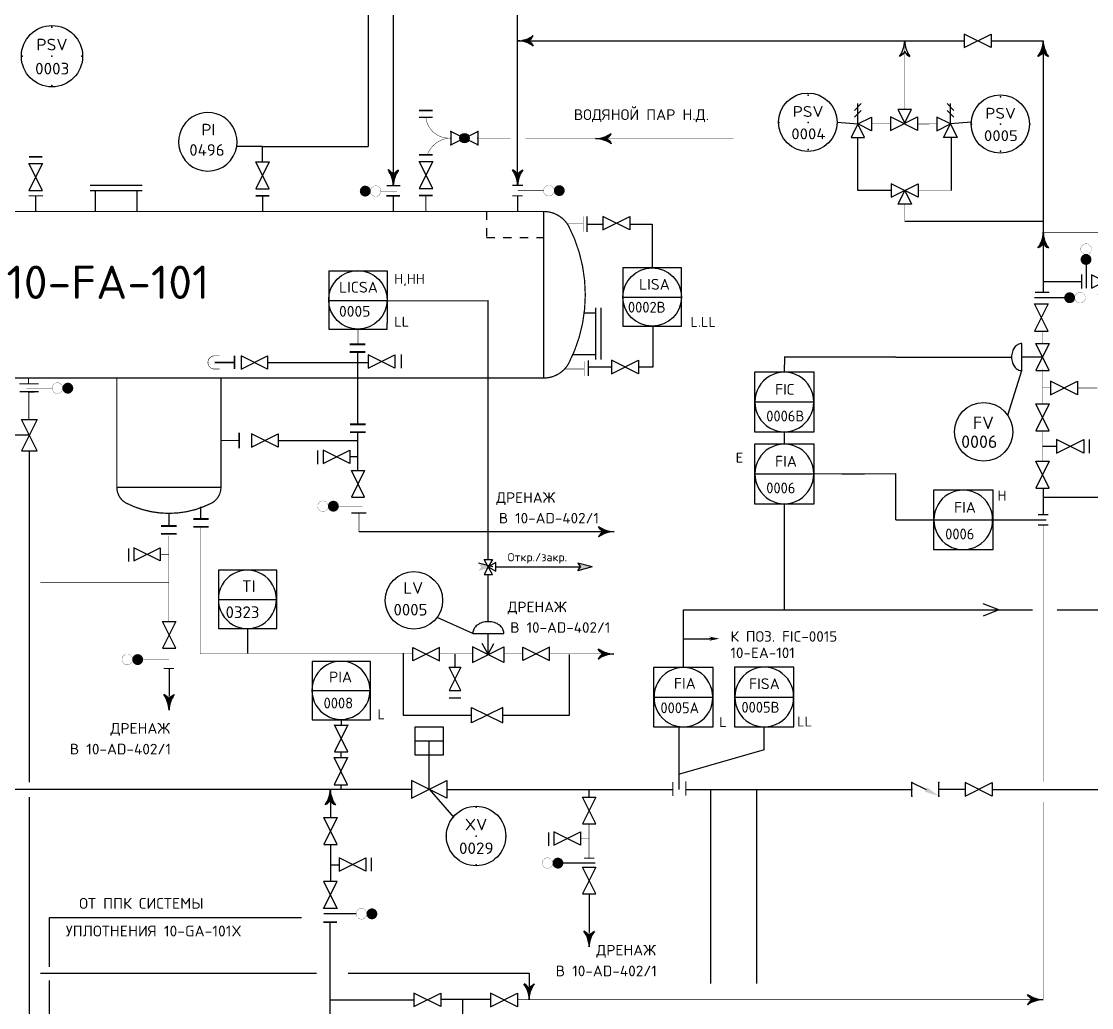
# Model space of a CAD drawing. Extents: x 270 to 589, y 86 to 206.
# Drawn here: x 283.02 to 295.87, y 97.69 to 109.53 of the extents above; entities that cross this region are included whole.
import ezdxf
from ezdxf.enums import TextEntityAlignment as Align

# ---------------------------------------------------------------- set-up
doc = ezdxf.new("R2010")
doc.units = 0
doc.header["$MEASUREMENT"] = 0
for name, pattern in [('DASHED', [0.1875, 0.125, -0.0625]), ('HIDDEN', [0.125, 0.0625, -0.0625]), ('SDASH', [0.09375, 0.046875, -0.046875])]:
    doc.linetypes.add(name, pattern=pattern)
doc.layers.get('0').update_dxf_attribs({"linetype": 'CONTINUOUS'})
for name, color, linetype in [('IN-ATTRIBS', 7, 'CONTINUOUS'), ('IN-EQUIPMENT', 7, 'CONTINUOUS'), ('IN-INST-TAP', 7, 'CONTINUOUS'), ('IN-INSTRUMENT', 7, 'SDASH'), ('IN-MAJ-PROC', 3, 'CONTINUOUS'), ('IN-MIN-PROC', 7, 'CONTINUOUS'), ('IN-PNEUMATIC', 7, 'CONTINUOUS'), ('IN-SOFTWARE', 7, 'CONTINUOUS'), ('АРМАТУРА', 2, 'CONTINUOUS'), ('ОСНОВА', 3, 'CONTINUOUS')]:
    doc.layers.add(name, color=color, linetype=linetype)
doc.styles.add('ATTRIBS', font='SIMPLEX', dxfattribs={"width": 0.8, "height": 0.125})
doc.styles.add('NARROW', font='simplex', dxfattribs={"width": 0.75, "height": 0.1})
doc.styles.add('S1', font='SIMPLEX.shx')
doc.styles.add('SIMPLEX', font='SIMPLEX')

# ---------------------------------------------------------------- blocks, each defined once
blk = doc.blocks.new('BUBTEXT')
at = {"layer": 'IN-ATTRIBS'}
for p in [(0, 0.25), (-0.25, 0), (0, 0), (0.25, 0), (0, -0.25)]:
    blk.add_point(p, dxfattribs=at)
at = {"layer": 'IN-ATTRIBS', "flags": 1}
for tag, style, width, p in [('IDNUM', 'ATTRIBS', 0.8, (0.0087, 0.5838)), ('DWGNO', 'ATTRIBS', 0.8, (0.0029, 0.4474)), ('FILENO', 'ATTRIBS', 0.8, (-0.003, 0.3111)), ('LOC', 'ATTRIBS', 0.8, (-0.0799, -0.422)), ('SIG', 'ATTRIBS', 0.8, (-0.0872, -0.5633)), ('INSTALL', 'ATTRIBS', 0.8, (-0.0872, -0.6994)), ('SERV', 'ATTRIBS', 0.8, (-0.0834, -0.8376)), ('DATE', 'ATTRIBS', 0.8, (-0.0881, -0.9694)), ('DES', 'NARROW', 0.75, (-0.0866, -1.1017)), ('CSYS', 'NARROW', 0.75, (-0.0866, -1.2425))]:
    blk.add_attdef(tag, text='', height=0.1, dxfattribs=dict(at, style=style, width=width)).set_placement(p, align=Align.CENTER)
at = {"layer": 'IN-ATTRIBS', "style": 'ATTRIBS', "flags": 1}
blk.add_attdef('SYSCDI', text='', height=0.1, dxfattribs=at).set_placement((-0.3125, 0.3125), align=Align.RIGHT)
at = {"layer": 'IN-ATTRIBS', "style": 'S1'}
for tag, p in [('XT', (0.3241, 0.2568)), ('A1', (0.3233, 0.1153)), ('A2', (0.3233, -0.0347)), ('A3', (0.3233, -0.1847)), ('RES', (0.3233, -0.3422))]:
    blk.add_attdef(tag, p, '', height=0.1, dxfattribs=at)
at = {"layer": 'IN-ATTRIBS', "style": 'ATTRIBS'}
blk.add_attdef('SYSCDV', text='', height=0.1, dxfattribs=at).set_placement((-0.3125, 0.1411), align=Align.RIGHT)
at = {"layer": 'IN-ATTRIBS', "style": 'S1'}
for tag, p in [('INSTTYPE', (-0.0002, 0.0499)), ('TAGNUM', (0.0019, -0.1561)), ('MD', (0.4017, -0.5655)), ('SZ', (0.4017, -0.6963))]:
    blk.add_attdef(tag, text='', height=0.1, dxfattribs=at).set_placement(p, align=Align.CENTER)
blk = doc.blocks.new('VALVTEXT')
at = {"layer": 'IN-ATTRIBS'}
for p in [(0, 0.0625), (0, 0), (0.25, 0.0625), (0.25, 0), (0, -0.0625), (0.25, -0.0625)]:
    blk.add_point(p, dxfattribs=at)
at = {"layer": 'IN-ATTRIBS', "style": 'S1', "flags": 1}
for tag, p in [('IDNUM', (0.125, 0.5625)), ('DWGNO', (0.125, 0.4375)), ('FILENO', (0.125, 0.3125))]:
    blk.add_attdef(tag, text='', height=0.1, dxfattribs=at).set_placement(p, align=Align.CENTER)
at = {"layer": 'IN-ATTRIBS', "style": 'S1'}
for tag, p in [('MODE', (0.125, 0.078125)), ('SIZE', (0.125, -0.1875))]:
    blk.add_attdef(tag, text='', height=0.1, dxfattribs=at).set_placement(p, align=Align.CENTER)
blk = doc.blocks.new('-ARROW')
blk.add_line((0.085, 0), (0.125, 0))
for points in [[(0.085, 0), (0, 0), (0.085, 0), (0.124, 0.025)], [(0.085, 0), (0, 0), (0.085, 0), (0.124, -0.025)]]:
    blk.add_solid(points)

msp = doc.modelspace()

# ---------------------------------------------------------------- hatches: boundary and pattern name
at = {"linetype": 'CONTINUOUS'}
h = msp.add_hatch(dxfattribs=at)
h.set_pattern_fill('ANSI31', color=2, scale=0.00013, style=0)
h.set_pattern_definition([(45, (238.86867581, -98.638163818), (-1.14904851943e-05, 1.14904851943e-05), [])])
edge = h.paths.add_edge_path()
edge.add_arc((288.342, 108.133), 0.0557, 0, 360)
for points in [[(288.683, 102.984), (288.51, 103.03), (288.542, 102.984), (288.51, 102.938)], [(289.877, 102.984), (289.704, 103.03), (289.736, 102.984), (289.704, 102.938)]]:
    msp.add_hatch(color=7, dxfattribs=at).paths.add_polyline_path(points)

# ---------------------------------------------------------------- linework, layer by layer
at = {"color": 7, "linetype": 'CONTINUOUS'}
for p, q in [((287.187, 111.202), (287.187, 108.034)), ((285.917, 108.034), (287.187, 108.034)), ((286.712, 106.541), (286.712, 106.239)), ((286.712, 106.541), (287.413, 106.541)), ((287.413, 106.541), (287.413, 105.912)), ((287.413, 106.181), (286.712, 106.181)), ((287.409, 106.181), (288.627, 106.182)), ((288.628, 103.073), (288.627, 106.182)), ((293.523, 105.504), (292.181, 105.504)), ((292.184, 105.504), (292.183, 105.323)), ((292.183, 104.608), (292.183, 104.459)), ((288.683, 102.984), (288.51, 103.03)), ((289.704, 103.03), (289.736, 102.984)), ((289.877, 102.984), (289.704, 103.03)), ((289.877, 102.984), (289.704, 102.938)), ((289.704, 102.938), (289.736, 102.984)), ((288.628, 102.327), (288.628, 102.894)), ((290.971, 101.778), (290.971, 102.468)), ((290.971, 102.468), (295.165, 102.468)), ((294.761, 102.468), (294.573, 102.542)), ((294.761, 102.468), (294.573, 102.394)), ((295.46, 102.468), (299.165, 102.468)), ((288.441, 102.186), (288.013, 102.379)), ((285.736, 102.244), (285.736, 101.948)), ((288.625, 101.936), (288.555, 102.067)), ((288.625, 101.936), (288.695, 102.067)), ((290.919, 100.313), (290.919, 101.068)), ((291.942, 100.787), (291.942, 101.064)), ((291.942, 100.787), (290.923, 100.496)), ((287.917, 100.315), (288.215, 99.976))]:
    msp.add_line(p, q, dxfattribs=at)
at = {"color": 3, "linetype": 'CONTINUOUS'}
for p, q in [((288.98, 108.41), (288.98, 110.147)), ((288.98, 107.7), (288.98, 108.441)), ((283.225, 105.087), (283.003, 105.087)), ((283.103, 105.087), (283.174, 105.087)), ((283.112, 104.378), (283.112, 100.402)), ((286.73, 100.315), (287.706, 100.315)), ((288.129, 100.313), (290.179, 100.313)), ((290.162, 100.313), (290.844, 100.313)), ((291, 100.313), (293.714, 100.313)), ((294.355, 100.312), (294.039, 100.312)), ((294.68, 100.313), (296.457, 100.313)), ((286.732, 100.169), (286.732, 99.977)), ((286.732, 99.652), (286.732, 99.207))]:
    msp.add_line(p, q, dxfattribs=at)
at = {"color": 2}
for p, q in [((293.025, 108.466), (293.107, 108.547)), ((293.066, 108.304), (293.066, 108.547)), ((294.218, 108.466), (294.137, 108.547)), ((294.177, 108.304), (294.177, 108.547)), ((293.025, 108.385), (293.107, 108.466)), ((293.066, 108.304), (293.229, 108.385)), ((293.229, 108.385), (293.229, 108.222)), ((294.177, 108.304), (294.015, 108.385)), ((294.015, 108.385), (294.015, 108.222)), ((294.218, 108.385), (294.137, 108.466)), ((293.066, 108.304), (292.985, 108.141)), ((293.147, 108.141), (293.066, 108.304)), ((293.229, 108.222), (293.066, 108.304)), ((294.015, 108.222), (294.177, 108.304)), ((294.096, 108.141), (294.177, 108.304)), ((294.177, 108.304), (294.258, 108.141)), ((292.985, 108.141), (293.147, 108.141)), ((294.258, 108.141), (294.096, 108.141)), ((295.034, 105.342), (295.034, 105.667)), ((295.365, 105.342), (295.203, 105.667)), ((295.203, 105.667), (295.365, 105.667)), ((295.365, 105.667), (295.203, 105.342)), ((295.284, 105.504), (295.034, 105.504)), ((295.203, 105.342), (295.365, 105.342)), ((283.115, 104.565), (282.6, 104.565)), ((295.453, 104.35), (295.778, 104.513)), ((295.778, 104.35), (295.453, 104.513)), ((295.453, 104.513), (295.453, 104.35)), ((295.778, 104.513), (295.778, 104.35)), ((295.844, 104.513), (295.844, 104.35)), ((288.441, 102.186), (288.816, 102.186)), ((288.23, 101.783), (288.23, 101.942)), ((288.3, 101.783), (288.159, 101.502)), ((288.3, 101.502), (288.159, 101.783)), ((288.159, 101.783), (288.3, 101.783)), ((288.159, 101.502), (288.3, 101.502)), ((288.159, 101.412), (288.3, 101.412)), ((286.942, 100.765), (286.78, 101.09)), ((286.942, 101.09), (286.78, 100.765)), ((286.785, 101.085), (286.937, 101.085)), ((287.748, 100.895), (288.086, 100.895)), ((287.917, 100.315), (287.917, 100.895)), ((286.78, 100.765), (286.942, 100.765)), ((294.039, 100.234), (294.039, 100.397))]:
    msp.add_line(p, q, dxfattribs=at)
at = {"color": 5, "linetype": 'CONTINUOUS'}
for p, q in [((287.487, 107.687), (287.487, 107.723)), ((289.812, 107.191), (289.812, 107.007)), ((289.812, 107.175), (289.812, 107.044)), ((289.812, 107.101), (290.002, 107.101)), ((290.327, 107.101), (290.596, 107.101)), ((290.596, 107.101), (290.596, 106.576)), ((295.75, 106.496), (295.75, 106.328)), ((295.292, 106.408), (295.292, 106.282)), ((295.364, 106.28), (295.196, 106.28)), ((290.604, 105.879), (290.603, 105.382)), ((289.826, 105.461), (289.826, 105.279)), ((290.106, 105.382), (289.826, 105.382)), ((290.603, 105.382), (290.427, 105.382)), ((286.964, 104.31), (287.061, 104.31)), ((287.162, 103.63), (286.983, 103.63)), ((287.075, 103.408), (288.53, 103.408)), ((288.53, 103.408), (290.013, 103.408)), ((284.794, 101.763), (284.794, 101.438)), ((284.794, 101.389), (284.794, 101.424)), ((289.841, 100.221), (289.841, 100.313)), ((291.849, 100.313), (291.849, 97.985)), ((289.839, 99.058), (289.839, 98.596)), ((283.357, 98.774), (286.384, 98.774)), ((283.357, 98.185), (283.357, 98.774)), ((289.839, 98.547), (289.839, 98.583)), ((291.296, 98.231), (291.296, 97.985)), ((283.251, 98.108), (286.564, 98.108)), ((286.943, 98.108), (289.119, 98.108)), ((289.119, 98.108), (289.119, 97.79)), ((283.357, 96.439), (283.357, 98.021)), ((288.655, 97.79), (288.057, 97.79)), ((288.317, 97.79), (288.317, 97.591))]:
    msp.add_line(p, q, dxfattribs=at)
at = {"color": 6}
msp.add_line((289.292, 107.252), (289.292, 105.252), dxfattribs=at)
at = {"color": 2, "linetype": 'CONTINUOUS'}
for p, q in [((295.808, 106.643), (295.808, 106.331)), ((295.578, 106.216), (295.186, 106.216)), ((287.58, 105.534), (287.58, 105.372)), ((286.577, 104.384), (286.577, 104.219)), ((288.625, 101.936), (288.625, 102.182)), ((287.225, 99.332), (287.225, 99.491)), ((289.913, 99.428), (289.496, 99.428)), ((287.041, 98.82), (286.651, 98.82))]:
    msp.add_line(p, q, dxfattribs=at)
at = {"linetype": 'CONTINUOUS'}
for p, q in [((290.245, 106.225), (290.947, 106.225)), ((291.826, 104.965), (292.541, 104.965)), ((292.536, 104.102), (293.523, 104.106)), ((293.523, 103.549), (293.523, 104.106)), ((291.826, 104.102), (292.541, 104.102)), ((292.873, 104.103), (293.147, 104.103)), ((292.183, 103.744), (292.183, 102.468)), ((292.183, 103.744), (292.183, 102.468)), ((293.975, 103.549), (294.69, 103.549)), ((288.718, 102.984), (289.736, 102.984)), ((285.387, 102.595), (286.088, 102.595)), ((292.183, 102.468), (292.183, 102.468)), ((292.183, 102.468), (293.016, 102.468)), ((286.511, 101.501), (287.212, 101.501)), ((290.613, 101.421), (291.328, 101.421)), ((291.584, 101.422), (292.299, 101.422)), ((291.584, 101.422), (292.299, 101.422))]:
    msp.add_line(p, q, dxfattribs=at)
at = {"color": 5}
for p, q in [((295.453, 104.431), (295.284, 104.431)), ((286.838, 99.405), (286.732, 99.405))]:
    msp.add_line(p, q, dxfattribs=at)
at = {"color": 2}
for points in [[(294.344, 109.219), (294.669, 109.382), (294.669, 109.219), (294.344, 109.382)], [(293.459, 108.226), (293.784, 108.388), (293.784, 108.226), (293.459, 108.388)], [(288.178, 108.051), (288.503, 108.213), (288.503, 108.051), (288.178, 108.213)], [(285.998, 107.522), (285.836, 107.847), (285.998, 107.847), (285.836, 107.522)], [(287.96, 107.526), (287.797, 107.851), (287.96, 107.851), (287.797, 107.526)], [(283.273, 107.502), (283.111, 107.827), (283.273, 107.827), (283.111, 107.502)], [(293.465, 107.422), (293.79, 107.584), (293.79, 107.422), (293.465, 107.584)], [(290.002, 107.031), (290.327, 107.193), (290.327, 107.031), (290.002, 107.193)], [(296.115, 106.249), (296.034, 106.412), (295.871, 106.493), (295.871, 106.33), (296.034, 106.412), (295.953, 106.249)], [(287.187, 105.371), (287.506, 105.53), (287.506, 105.371), (287.187, 105.53)], [(285.659, 105.36), (285.978, 105.519), (285.978, 105.36), (285.659, 105.519)], [(290.106, 105.302), (290.431, 105.465), (290.431, 105.302), (290.106, 105.465)], [(295.378, 105.051), (295.703, 105.214), (295.703, 105.051), (295.378, 105.214)], [(283.209, 104.378), (283.022, 104.753), (283.209, 104.753), (283.022, 104.378)], [(285.786, 104.422), (286.105, 104.582), (286.105, 104.422), (285.786, 104.582)], [(286.646, 104.227), (286.965, 104.387), (286.965, 104.227), (286.646, 104.387)], [(295.365, 103.929), (295.203, 104.254), (295.365, 104.254), (295.203, 103.929)], [(287.143, 104.142), (286.984, 103.824), (287.143, 103.824), (286.983, 104.142)], [(288.042, 102.018), (287.723, 101.859), (287.723, 102.018), (288.042, 101.859)], [(288.438, 101.839), (288.813, 102.026), (288.813, 101.839), (288.438, 102.026)], [(289.361, 102.021), (289.042, 101.862), (289.042, 102.021), (289.361, 101.862)], [(288.802, 101.298), (288.427, 101.111), (288.427, 101.298), (288.802, 101.111)], [(287.748, 101.064), (288.086, 101.064), (288.086, 100.726), (287.748, 100.726)], [(286.938, 100.37), (286.775, 100.695), (286.938, 100.695), (286.775, 100.37)], [(287.706, 100.209), (288.129, 100.42), (288.129, 100.209), (287.706, 100.42)], [(294.355, 100.234), (294.68, 100.397), (294.68, 100.234), (294.355, 100.397)], [(286.814, 99.652), (286.651, 99.977), (286.814, 99.977), (286.651, 99.652)], [(286.648, 98.882), (286.811, 99.207), (286.648, 99.207), (286.811, 98.882)], [(287.732, 97.706), (288.057, 97.868), (288.057, 97.706), (287.732, 97.868)], [(288.655, 97.705), (288.98, 97.867), (288.98, 97.705), (288.655, 97.867)]]:
    msp.add_lwpolyline(points, close=True, dxfattribs=at)
at = {"color": 5}
for points in [[(288.98, 109.301, 0.150368), (289.167, 109.363, 0.150368)], [(289.105, 109.301, 0.206864), (289.167, 109.363, 0.206864)], [(289.105, 109.301, -0.206864), (289.167, 109.238, -0.206864)], [(293.629, 109.301, 0.150368), (293.691, 109.113)], [(295.292, 109.301, 0.150368), (295.355, 109.113)], [(293.629, 109.176, -0.206864), (293.566, 109.113)], [(293.629, 109.176, 0.206864), (293.691, 109.113)], [(295.292, 109.176, -0.206864), (295.23, 109.113)], [(295.292, 109.176, 0.206864), (295.355, 109.113)], [(289.917, 108.127, 0.150368), (290.104, 108.19, 0.150368)], [(290.042, 108.127, 0.206864), (290.104, 108.19, 0.206864)], [(290.042, 108.127, -0.206864), (290.104, 108.065, -0.206864)], [(287.487, 107.562, 0.150368), (287.425, 107.75, 0.150368)], [(287.487, 107.687, 0.206864), (287.425, 107.75, 0.206864)], [(287.487, 107.687, -0.206864), (287.55, 107.75, -0.206864)], [(295.292, 107.002, 0.150368), (295.355, 106.815, 0.150368)], [(295.292, 106.877, -0.206864), (295.23, 106.815, -0.206864)], [(295.292, 106.877, 0.206864), (295.355, 106.815, 0.206864)], [(290.013, 103.408, -0.206864), (289.951, 103.47, -0.206864)], [(290.013, 103.408, 0.206864), (289.951, 103.345, 0.206864)], [(290.138, 103.408, 0.150368), (289.951, 103.345, 0.150368)], [(290.011, 101.94, -0.206864), (289.948, 102.002, -0.206864)], [(290.136, 101.94, 0.150368), (289.948, 101.877, 0.150368)], [(290.011, 101.94, 0.206864), (289.948, 101.877, 0.206864)], [(284.794, 101.389, 0.206864), (284.732, 101.452, 0.206864)], [(284.794, 101.264, 0.150368), (284.732, 101.452, 0.150368)], [(284.794, 101.389, -0.206864), (284.857, 101.452, -0.206864)], [(289.839, 98.422, 0.150368), (289.777, 98.61)], [(289.839, 98.547, 0.206864), (289.777, 98.61)], [(289.839, 98.547, -0.206864), (289.902, 98.61)], [(289.119, 97.915, 0.206864), (289.057, 97.978)], [(289.119, 97.915, -0.206864), (289.182, 97.978)], [(289.119, 97.79, -0.150368), (289.182, 97.978)], [(295.167, 97.79, -0.206864), (295.105, 97.853, -0.206864)], [(295.292, 97.79, 0.150368), (295.105, 97.728, 0.150368)], [(295.167, 97.79, 0.206864), (295.105, 97.728, 0.206864)]]:
    msp.add_lwpolyline(points, format="xyb", dxfattribs=at)
at = {"color": 2}
for points in [[(293.628, 108.313), (293.71, 108.478), (293.548, 108.478), (293.63, 108.314)], [(293.63, 107.503), (293.712, 107.338), (293.549, 107.338), (293.632, 107.502)], [(293.714, 100.234), (293.714, 100.397), (293.885, 100.311)]]:
    msp.add_lwpolyline(points, dxfattribs=at)
at = {"color": 5, "linetype": 'CONTINUOUS'}
for points, const_width in [([(293.459, 108.308), (293.229, 108.308)], 0.006), ([(294.015, 108.304), (293.784, 108.302)], 0.006), ([(287.487, 107.708), (287.487, 107.708)], 0.04), ([(287.487, 107.736), (287.487, 107.687)], 0.006), ([(295.285, 105.142), (295.377, 105.142)], 0.006), ([(295.703, 105.132), (295.942, 105.132)], 0.006), ([(287.075, 103.63), (287.075, 103.408)], 0.006), ([(284.792, 103.181), (284.792, 103.361)], 0.006), ([(284.789, 103.135), (284.689, 103.135)], 0.006), ([(284.792, 102.796), (283.248, 102.796)], 0.006), ([(284.794, 101.409), (284.794, 101.409)], 0.04), ([(284.794, 101.438), (284.794, 101.389)], 0.006), ([(289.834, 99.724), (289.734, 99.724)], 0.006), ([(289.839, 98.568), (289.839, 98.568)], 0.04), ([(289.839, 98.596), (289.839, 98.547)], 0.006), ([(295.292, 97.79), (288.98, 97.79)], 0.006)]:
    msp.add_lwpolyline(points, dxfattribs=dict(at, const_width=const_width))
at = {"color": 3}
for points in [[(288.98, 107.565, 0.150368), (288.918, 107.752, 0.150368)], [(288.98, 107.69, 0.206864), (288.918, 107.752, 0.206864)], [(288.98, 107.69, -0.206864), (289.043, 107.752, -0.206864)], [(286.73, 100.315, 0.150368), (286.792, 100.127, 0.150368)], [(286.73, 100.19, -0.206864), (286.667, 100.127, -0.206864)], [(286.73, 100.19, 0.206864), (286.792, 100.127, 0.206864)]]:
    msp.add_lwpolyline(points, format="xyb", dxfattribs=at)
at = {"color": 6}
for points, const_width in [([(283.846, 107.565), (284.471, 107.565)], 0.015), ([(283.846, 107.502), (284.471, 107.502)], 0.015), ([(283.908, 107.252), (283.908, 107.502)], 0.015), ([(284.408, 107.252), (284.408, 107.502)], 0.015), ([(285.836, 107.441), (285.998, 107.441)], 0.0195), ([(287.405, 107.44), (287.568, 107.44)], 0.0195), ([(287.797, 107.445), (287.96, 107.445)], 0.0195), ([(287.878, 107.257), (287.878, 107.445)], 0.015), ([(283.107, 107.44), (283.279, 107.44)], 0.015), ([(283.193, 107.252), (283.193, 107.44)], 0.015), ([(285.917, 107.252), (285.917, 107.44)], 0.015), ([(287.487, 107.252), (287.487, 107.44)], 0.015), ([(288.917, 107.44), (289.042, 107.44)], 0.015), ([(288.98, 107.252), (288.98, 107.44)], 0.015), ([(285.579, 105.519), (285.579, 105.36)], 0.0191), ([(285.34, 105.439), (285.579, 105.439)], 0.0191), ([(285.417, 104.502), (285.636, 104.502)], 0.015), ([(285.636, 104.596), (285.636, 104.408)], 0.0225), ([(284.792, 103.625), (284.792, 103.471)], 0.015), ([(285.173, 103.708), (285.173, 103.565)], 0.015), ([(284.886, 103.476), (284.699, 103.476)], 0.0225), ([(285.271, 103.56), (285.084, 103.56)], 0.0225)]:
    msp.add_lwpolyline(points, dxfattribs=dict(at, const_width=const_width))
at = {"color": 2}
for points, const_width in [([(287.15, 107.529, -1), (287.15, 107.464, -1)], 0.065), ([(287.275, 107.56, -1), (287.275, 107.433, -1)], 0.0025), ([(289.355, 107.566, 1), (289.355, 107.438, 1)], 0.0025), ([(289.48, 107.535, 1), (289.48, 107.47, 1)], 0.065), ([(295.743, 106.8, -1), (295.871, 106.801, -1)], 0.0025), ([(295.774, 106.675, -1), (295.839, 106.676, -1)], 0.065), ([(295.61, 106.249, -1), (295.61, 106.184, -1)], 0.065), ([(295.735, 106.28, -1), (295.735, 106.153, -1)], 0.0025), ([(283.453, 105.195, 1), (283.453, 105.067, 1)], 0.0025), ([(283.578, 105.163, 1), (283.578, 105.098, 1)], 0.065), ([(286.642, 103.777, 1), (286.642, 103.65, 1)], 0.0025), ([(286.767, 103.746, 1), (286.767, 103.681, 1)], 0.065), ([(287.105, 98.884, 1), (287.105, 98.756, 1)], 0.0025), ([(287.23, 98.852, 1), (287.23, 98.787, 1)], 0.065)]:
    msp.add_lwpolyline(points, format="xyb", close=True, dxfattribs=dict(at, const_width=const_width))
for points, const_width in [([(287.337, 107.497), (287.531, 107.497)], 0.005), ([(289.292, 107.502), (288.98, 107.502)], 0.005), ([(283.391, 105.131), (283.078, 105.131)], 0.005), ([(286.83, 103.714), (287.114, 103.714)], 0.005), ([(290.844, 100.309), (290.844, 100.311), (290.844, 100.394), (290.844, 100.236), (290.844, 100.402)], 0.013), ([(291, 100.307), (291, 100.41), (291, 100.238)], 0.013)]:
    msp.add_lwpolyline(points, dxfattribs=dict(at, const_width=const_width))
at = {"color": 6, "const_width": 0.015}
msp.add_lwpolyline([(281.667, 107.252, 0.267949), (281.368, 107.079, 0.242718), (281.368, 105.425, 0.267949), (281.667, 105.252), (289.292, 105.252, 0.267949), (289.592, 105.425, 0.242718), (289.592, 107.079, 0.267949), (289.292, 107.252)], format="xyb", close=True, dxfattribs=at)
at = {"color": 6, "linetype": 'CONTINUOUS'}
for points, const_width in [([(289.579, 107.103), (289.768, 107.103), (289.768, 107.192), (289.768, 107.009)], 0.006), ([(289.537, 105.36), (289.78, 105.36), (289.78, 105.454), (289.78, 105.277)], 0.006), ([(283.104, 105.245), (283.104, 105.181), (282.997, 105.181), (283.229, 105.181)], 0.012)]:
    msp.add_lwpolyline(points, dxfattribs=dict(at, const_width=const_width))
for points in [[(290.947, 106.171), (290.947, 106.576), (290.245, 106.576), (290.245, 106.171)], [(286.712, 106.239), (286.712, 105.84), (287.413, 105.84), (287.413, 105.912)], [(290.245, 106.171), (290.245, 105.874), (290.947, 105.874), (290.947, 106.171)], [(292.541, 104.91), (292.541, 105.323), (291.826, 105.323), (291.826, 104.91)], [(291.826, 104.91), (291.826, 104.608), (292.541, 104.608), (292.541, 104.91)], [(292.541, 104.047), (292.541, 104.459), (291.826, 104.459), (291.826, 104.047)], [(291.826, 104.047), (291.826, 103.744), (292.541, 103.744), (292.541, 104.047)], [(294.69, 103.494), (294.69, 103.907), (293.975, 103.907), (293.975, 103.494)], [(293.975, 103.494), (293.975, 103.192), (294.69, 103.192), (294.69, 103.494)], [(286.088, 102.541), (286.088, 102.946), (285.387, 102.946), (285.387, 102.541)], [(285.387, 102.541), (285.387, 102.245), (286.088, 102.245), (286.088, 102.541)], [(287.212, 101.447), (287.212, 101.851), (286.511, 101.851), (286.511, 101.447)], [(291.328, 101.366), (291.328, 101.778), (290.613, 101.778), (290.613, 101.366)], [(292.299, 101.367), (292.299, 101.78), (291.584, 101.78), (291.584, 101.367)], [(286.511, 101.447), (286.511, 101.15), (287.212, 101.15), (287.212, 101.447)], [(290.613, 101.366), (290.613, 101.063), (291.328, 101.063), (291.328, 101.366)], [(291.584, 101.367), (291.584, 101.065), (292.299, 101.065), (292.299, 101.367)]]:
    msp.add_lwpolyline(points)
at = {"color": 2}
for points in [[(295.034, 105.667, 0.126822), (294.989, 105.655, 0.10607), (294.948, 105.619, 0.085783), (294.922, 105.568, 0.075445), (294.912, 105.504, 0.075445), (294.922, 105.44, 0.085783), (294.948, 105.389, 0.10607), (294.989, 105.353, 0.126822), (295.034, 105.342, 0.126822)], [(288.816, 102.186, 0.126822), (288.802, 102.238, 0.10607), (288.761, 102.286, 0.085783), (288.702, 102.316, 0.075445), (288.628, 102.327, 0.075445), (288.554, 102.316, 0.085783), (288.496, 102.286, 0.10607), (288.454, 102.238, 0.126822), (288.441, 102.186, 0.126822)]]:
    msp.add_lwpolyline(points, format="xyb", dxfattribs=at)
at = {"color": 3, "linetype": 'CONTINUOUS', "const_width": 0.012}
msp.add_lwpolyline([(283.11, 104.751), (283.11, 105.085)], dxfattribs=at)
at = {"color": 7, "linetype": 'CONTINUOUS'}
for points in [[(288.628, 102.984), (288.577, 103.073), (288.68, 103.073)], [(288.628, 102.984), (288.577, 102.894), (288.68, 102.894)], [(288.628, 102.984), (288.718, 102.932), (288.718, 103.036)]]:
    msp.add_lwpolyline(points, close=True, dxfattribs=at)
at = {"color": 7, "linetype": 'CONTINUOUS', "const_width": 0.01}
msp.add_lwpolyline([(290.045, 100.315), (290.045, 100.315)], dxfattribs=at)
at = {"color": 7, "linetype": 'CONTINUOUS'}
for centre, radius in [((283.388, 109.116), 0.368), ((292.465, 108.323), 0.351), ((294.777, 108.302), 0.351), ((290.596, 106.225), 0.351), ((287.062, 106.191), 0.351), ((294.577, 104.606), 0.351), ((287.734, 102.583), 0.345)]:
    msp.add_circle(centre, radius, dxfattribs=at)
at = {"color": 2, "linetype": 'CONTINUOUS'}
for centre, radius in [((288.342, 108.133), 0.0557), ((288.341, 108.135), 0.03), ((288.341, 108.133), 0.0301), ((288.341, 108.13), 0.0293), ((288.341, 108.135), 0.027), ((288.341, 108.134), 0.0265), ((288.341, 108.131), 0.0262), ((288.341, 108.134), 0.0237), ((288.341, 108.133), 0.0217), ((288.341, 108.134), 0.0198), ((288.343, 108.131), 0.0203), ((288.34, 108.131), 0.0165), ((288.342, 108.134), 0.0175), ((288.342, 108.134), 0.0172), ((288.341, 108.133), 0.0159), ((288.34, 108.133), 0.0138), ((288.342, 108.133), 0.0148), ((288.341, 108.131), 0.0143), ((288.341, 108.132), 0.0112), ((288.335, 108.13), 0.0057), ((288.341, 108.133), 0.0118), ((288.341, 108.132), 0.0106), ((288.346, 108.134), 0.015), ((288.341, 108.131), 0.00958), ((288.341, 108.134), 0.00748), ((288.341, 108.132), 0.00748), ((288.341, 108.133), 0.00748), ((288.341, 108.132), 0.00584), ((288.34, 108.13), 0.00317), ((288.341, 108.132), 0.00309), ((288.341, 108.132), 0.0027)]:
    msp.add_circle(centre, radius, dxfattribs=at)
msp.add_circle((288.481, 99.754), 0.357)
at = {"color": 5}
for centre, start, end in [((288.972, 108.965), 54.4623, 88.6678), ((293.293, 109.309), 324.4623, 358.6678), ((294.956, 109.309), 324.4623, 358.6678), ((289.909, 107.791), 54.4623, 88.6678), ((287.823, 107.554), 144.4623, 178.6678), ((294.956, 107.01), 324.4623, 358.6678), ((290.146, 103.744), 234.4623, 268.6678), ((290.144, 102.275), 234.4623, 268.6678), ((285.13, 101.256), 144.4623, 178.6678), ((290.175, 98.414), 144.4623, 178.6678), ((288.783, 97.782), 1.3322, 35.5377), ((295.3, 98.126), 234.4623, 268.6678)]:
    msp.add_arc(centre, 0.336, start, end, dxfattribs=at)
for centre, radius, start, end in [((285.26, 108.088), 0.351, 351.1529, 188.8471), ((285.26, 108.088), 0.351, 188.8471, 351.1529), ((292.183, 104.97), 0.353, 359.282, 180.718), ((292.183, 104.961), 0.353, 179.282, 0.718), ((292.183, 104.106), 0.353, 359.282, 180.718), ((292.183, 104.097), 0.353, 179.282, 0.718), ((294.332, 103.554), 0.353, 359.282, 180.718), ((294.332, 103.545), 0.353, 179.282, 0.718), ((285.735, 102.597), 0.349, 359.6548, 180.3452), ((285.735, 102.593), 0.349, 179.6548, 0.3452), ((286.859, 101.503), 0.349, 359.6296, 180.3704), ((290.971, 101.425), 0.353, 359.282, 180.718), ((291.942, 101.427), 0.353, 359.282, 180.718), ((286.859, 101.503), 0.349, 180.3704, 1.1113), ((290.971, 101.417), 0.353, 179.3788, 0.8148), ((291.942, 101.417), 0.353, 179.3788, 0.8148)]:
    msp.add_arc(centre, radius, start, end)
at = {"color": 3}
for centre, start, end in [((289.316, 107.557), 144.4682, 178.6737), ((286.394, 100.322), 324.4623, 358.6678)]:
    msp.add_arc(centre, 0.336, start, end, dxfattribs=at)
at = {"color": 7, "linetype": 'CONTINUOUS'}
msp.add_arc((286.464, 103.658), 0.294, 11.4822, 11.7076, dxfattribs=at)
at = {"color": 2, "linetype": 'CONTINUOUS'}
for p in [(288.312, 108.136), (288.312, 108.13), (288.314, 108.14), (288.315, 108.146), (288.315, 108.126), (288.317, 108.122), (288.318, 108.151), (288.318, 108.134), (288.32, 108.117), (288.321, 108.142), (288.321, 108.138), (288.322, 108.154), (288.324, 108.152), (288.324, 108.143), (288.326, 108.139), (288.326, 108.133), (288.327, 108.157), (288.327, 108.153), (288.329, 108.139), (288.329, 108.137), (288.329, 108.124), (288.329, 108.11), (288.332, 108.141), (288.332, 108.133), (288.332, 108.11), (288.333, 108.143), (288.334, 108.161), (288.334, 108.156), (288.335, 108.148), (288.337, 108.161), (288.337, 108.149), (288.338, 108.149), (288.338, 108.145), (288.338, 108.111), (288.338, 108.11), (288.339, 108.123), (288.34, 108.141), (288.341, 108.161), (288.342, 108.162), (288.343, 108.116), (288.344, 108.142), (288.345, 108.124), (288.346, 108.161), (288.346, 108.126), (288.347, 108.158), (288.347, 108.143), (288.348, 108.11), (288.349, 108.157), (288.35, 108.159), (288.35, 108.155), (288.35, 108.15), (288.35, 108.146), (288.351, 108.114), (288.356, 108.155), (288.356, 108.153), (288.359, 108.151), (288.359, 108.122), (288.368, 108.143), (288.368, 108.138), (288.368, 108.134), (288.368, 108.125)]:
    msp.add_point(p, dxfattribs=at)
for p in [(295.284, 105.667), (295.284, 105.342)]:
    msp.add_point(p)
at = {"color": 5}
for points in [[(288.98, 109.301), (289.105, 109.301), (289.02, 109.304), (289.121, 109.309)], [(288.98, 109.301), (289.105, 109.301), (289.02, 109.297), (289.121, 109.293)], [(289.02, 109.304), (289.121, 109.309), (289.059, 109.312), (289.136, 109.319)], [(289.02, 109.297), (289.121, 109.293), (289.059, 109.289), (289.136, 109.282)], [(289.059, 109.312), (289.136, 109.319), (289.097, 109.325), (289.149, 109.332)], [(289.059, 109.289), (289.136, 109.282), (289.097, 109.277), (289.149, 109.269)], [(289.097, 109.325), (289.149, 109.332), (289.133, 109.342), (289.159, 109.347)], [(289.097, 109.277), (289.149, 109.269), (289.133, 109.26), (289.159, 109.254)], [(289.133, 109.342), (289.159, 109.347), (289.167, 109.363)], [(289.133, 109.26), (289.159, 109.254), (289.167, 109.238)], [(295.289, 109.261), (295.284, 109.159), (295.281, 109.221), (295.274, 109.145)], [(295.292, 109.301), (295.292, 109.176), (295.289, 109.261), (295.284, 109.159)], [(295.292, 109.301), (295.292, 109.176), (295.296, 109.261), (295.3, 109.159)], [(295.296, 109.261), (295.3, 109.159), (295.304, 109.221), (295.311, 109.145)], [(293.587, 109.147), (293.582, 109.121), (293.566, 109.113)], [(293.605, 109.183), (293.597, 109.132), (293.587, 109.147), (293.582, 109.121)], [(293.653, 109.183), (293.66, 109.132), (293.67, 109.147), (293.675, 109.121)], [(293.67, 109.147), (293.675, 109.121), (293.691, 109.113)], [(295.251, 109.147), (295.246, 109.121), (295.23, 109.113)], [(295.268, 109.183), (295.261, 109.132), (295.251, 109.147), (295.246, 109.121)], [(295.281, 109.221), (295.274, 109.145), (295.268, 109.183), (295.261, 109.132)], [(295.304, 109.221), (295.311, 109.145), (295.316, 109.183), (295.324, 109.132)], [(295.316, 109.183), (295.324, 109.132), (295.334, 109.147), (295.339, 109.121)], [(295.334, 109.147), (295.339, 109.121), (295.355, 109.113)], [(289.917, 108.127), (290.042, 108.127), (289.957, 108.13), (290.058, 108.135)], [(289.917, 108.127), (290.042, 108.127), (289.957, 108.124), (290.058, 108.119)], [(289.957, 108.13), (290.058, 108.135), (289.996, 108.138), (290.073, 108.146)], [(289.957, 108.124), (290.058, 108.119), (289.996, 108.116), (290.073, 108.108)], [(289.996, 108.138), (290.073, 108.146), (290.034, 108.151), (290.086, 108.158)], [(289.996, 108.116), (290.073, 108.108), (290.034, 108.103), (290.086, 108.096)], [(290.034, 108.151), (290.086, 108.158), (290.071, 108.168), (290.096, 108.173)], [(290.034, 108.103), (290.086, 108.096), (290.071, 108.086), (290.096, 108.081)], [(290.071, 108.168), (290.096, 108.173), (290.104, 108.19)], [(290.071, 108.086), (290.096, 108.081), (290.104, 108.065)], [(287.446, 107.716), (287.441, 107.742), (287.425, 107.75)], [(287.463, 107.679), (287.456, 107.731), (287.446, 107.716), (287.441, 107.742)], [(287.476, 107.641), (287.469, 107.718), (287.463, 107.679), (287.456, 107.731)], [(287.484, 107.602), (287.479, 107.703), (287.476, 107.641), (287.469, 107.718)], [(287.491, 107.602), (287.496, 107.703), (287.499, 107.641), (287.506, 107.718)], [(287.499, 107.641), (287.506, 107.718), (287.512, 107.679), (287.519, 107.731)], [(287.512, 107.679), (287.519, 107.731), (287.529, 107.716), (287.534, 107.742)], [(287.529, 107.716), (287.534, 107.742), (287.55, 107.75)], [(287.487, 107.562), (287.487, 107.687), (287.484, 107.602), (287.479, 107.703)], [(287.487, 107.562), (287.487, 107.687), (287.491, 107.602), (287.496, 107.703)], [(295.289, 106.962), (295.284, 106.861), (295.281, 106.923), (295.274, 106.846)], [(295.292, 107.002), (295.292, 106.877), (295.289, 106.962), (295.284, 106.861)], [(295.292, 107.002), (295.292, 106.877), (295.296, 106.962), (295.3, 106.861)], [(295.296, 106.962), (295.3, 106.861), (295.304, 106.923), (295.311, 106.846)], [(295.251, 106.848), (295.246, 106.823), (295.23, 106.815)], [(295.268, 106.885), (295.261, 106.833), (295.251, 106.848), (295.246, 106.823)], [(295.281, 106.923), (295.274, 106.846), (295.268, 106.885), (295.261, 106.833)], [(295.304, 106.923), (295.311, 106.846), (295.316, 106.885), (295.324, 106.833)], [(295.316, 106.885), (295.324, 106.833), (295.334, 106.848), (295.339, 106.823)], [(295.334, 106.848), (295.339, 106.823), (295.355, 106.815)], [(289.984, 103.449), (289.959, 103.454), (289.951, 103.47)], [(289.984, 103.367), (289.959, 103.362), (289.951, 103.345)], [(290.021, 103.432), (289.969, 103.439), (289.984, 103.449), (289.959, 103.454)], [(290.021, 103.384), (289.969, 103.376), (289.984, 103.367), (289.959, 103.362)], [(290.059, 103.419), (289.982, 103.426), (290.021, 103.432), (289.969, 103.439)], [(290.059, 103.396), (289.982, 103.389), (290.021, 103.384), (289.969, 103.376)], [(290.098, 103.411), (289.997, 103.416), (290.059, 103.419), (289.982, 103.426)], [(290.098, 103.404), (289.997, 103.4), (290.059, 103.396), (289.982, 103.389)], [(290.138, 103.408), (290.013, 103.408), (290.098, 103.411), (289.997, 103.416)], [(290.138, 103.408), (290.013, 103.408), (290.098, 103.404), (289.997, 103.4)], [(289.982, 101.981), (289.956, 101.986), (289.948, 102.002)], [(290.019, 101.964), (289.967, 101.971), (289.982, 101.981), (289.956, 101.986)], [(290.057, 101.951), (289.98, 101.958), (290.019, 101.964), (289.967, 101.971)], [(290.057, 101.928), (289.98, 101.921), (290.019, 101.915), (289.967, 101.908)], [(290.096, 101.943), (289.995, 101.948), (290.057, 101.951), (289.98, 101.958)], [(290.096, 101.936), (289.995, 101.931), (290.057, 101.928), (289.98, 101.921)], [(290.136, 101.94), (290.011, 101.94), (290.096, 101.943), (289.995, 101.948)], [(290.136, 101.94), (290.011, 101.94), (290.096, 101.936), (289.995, 101.931)], [(289.982, 101.898), (289.956, 101.893), (289.948, 101.877)], [(290.019, 101.915), (289.967, 101.908), (289.982, 101.898), (289.956, 101.893)], [(284.753, 101.418), (284.748, 101.444), (284.732, 101.452)], [(284.77, 101.381), (284.763, 101.433), (284.753, 101.418), (284.748, 101.444)], [(284.783, 101.343), (284.776, 101.42), (284.77, 101.381), (284.763, 101.433)], [(284.791, 101.304), (284.786, 101.405), (284.783, 101.343), (284.776, 101.42)], [(284.798, 101.304), (284.802, 101.405), (284.806, 101.343), (284.813, 101.42)], [(284.806, 101.343), (284.813, 101.42), (284.818, 101.381), (284.826, 101.433)], [(284.818, 101.381), (284.826, 101.433), (284.836, 101.418), (284.841, 101.444)], [(284.836, 101.418), (284.841, 101.444), (284.857, 101.452)], [(284.794, 101.264), (284.794, 101.389), (284.791, 101.304), (284.786, 101.405)], [(284.794, 101.264), (284.794, 101.389), (284.798, 101.304), (284.802, 101.405)], [(289.798, 98.576), (289.793, 98.602), (289.777, 98.61)], [(289.815, 98.54), (289.808, 98.591), (289.798, 98.576), (289.793, 98.602)], [(289.828, 98.502), (289.82, 98.578), (289.815, 98.54), (289.808, 98.591)], [(289.85, 98.502), (289.858, 98.578), (289.863, 98.54), (289.871, 98.591)], [(289.863, 98.54), (289.871, 98.591), (289.88, 98.576), (289.885, 98.602)], [(289.88, 98.576), (289.885, 98.602), (289.902, 98.61)], [(289.836, 98.462), (289.831, 98.564), (289.828, 98.502), (289.82, 98.578)], [(289.839, 98.422), (289.839, 98.547), (289.836, 98.462), (289.831, 98.564)], [(289.839, 98.422), (289.839, 98.547), (289.842, 98.462), (289.847, 98.564)], [(289.842, 98.462), (289.847, 98.564), (289.85, 98.502), (289.858, 98.578)], [(289.078, 97.944), (289.073, 97.97), (289.057, 97.978)], [(289.095, 97.907), (289.088, 97.959), (289.078, 97.944), (289.073, 97.97)], [(289.108, 97.869), (289.101, 97.946), (289.095, 97.907), (289.088, 97.959)], [(289.116, 97.83), (289.111, 97.931), (289.108, 97.869), (289.101, 97.946)], [(289.123, 97.83), (289.127, 97.931), (289.131, 97.869), (289.138, 97.946)], [(289.131, 97.869), (289.138, 97.946), (289.143, 97.907), (289.151, 97.959)], [(289.143, 97.907), (289.151, 97.959), (289.161, 97.944), (289.166, 97.97)], [(289.161, 97.944), (289.166, 97.97), (289.182, 97.978)], [(289.119, 97.79), (289.119, 97.915), (289.116, 97.83), (289.111, 97.931)], [(289.119, 97.79), (289.119, 97.915), (289.123, 97.83), (289.127, 97.931)], [(295.139, 97.831), (295.113, 97.836), (295.105, 97.853)], [(295.175, 97.814), (295.124, 97.822), (295.139, 97.831), (295.113, 97.836)], [(295.213, 97.801), (295.136, 97.809), (295.175, 97.814), (295.124, 97.822)], [(295.252, 97.793), (295.151, 97.798), (295.213, 97.801), (295.136, 97.809)], [(295.139, 97.749), (295.113, 97.744), (295.105, 97.728)], [(295.175, 97.766), (295.124, 97.759), (295.139, 97.749), (295.113, 97.744)], [(295.213, 97.779), (295.136, 97.771), (295.175, 97.766), (295.124, 97.759)], [(295.252, 97.787), (295.151, 97.782), (295.213, 97.779), (295.136, 97.771)], [(295.292, 97.79), (295.167, 97.79), (295.252, 97.793), (295.151, 97.798)], [(295.292, 97.79), (295.167, 97.79), (295.252, 97.787), (295.151, 97.782)]]:
    msp.add_solid(points, dxfattribs=at)
at = {"color": 3}
for points in [[(288.939, 107.718), (288.934, 107.744), (288.918, 107.752)], [(288.956, 107.682), (288.949, 107.733), (288.939, 107.718), (288.934, 107.744)], [(288.969, 107.644), (288.962, 107.721), (288.956, 107.682), (288.949, 107.733)], [(288.977, 107.604), (288.972, 107.706), (288.969, 107.644), (288.962, 107.721)], [(288.98, 107.565), (288.98, 107.69), (288.977, 107.604), (288.972, 107.706)], [(288.98, 107.565), (288.98, 107.69), (288.984, 107.604), (288.988, 107.706)], [(288.984, 107.604), (288.988, 107.706), (288.992, 107.644), (288.999, 107.721)], [(288.992, 107.644), (288.999, 107.721), (289.004, 107.682), (289.012, 107.733)], [(289.004, 107.682), (289.012, 107.733), (289.021, 107.718), (289.026, 107.744)], [(289.021, 107.718), (289.026, 107.744), (289.043, 107.752)], [(286.727, 100.275), (286.722, 100.173), (286.719, 100.235), (286.711, 100.158)], [(286.73, 100.315), (286.73, 100.19), (286.727, 100.275), (286.722, 100.173)], [(286.73, 100.315), (286.73, 100.19), (286.733, 100.275), (286.738, 100.173)], [(286.733, 100.275), (286.738, 100.173), (286.741, 100.235), (286.749, 100.158)], [(286.689, 100.161), (286.684, 100.135), (286.667, 100.127)], [(286.706, 100.197), (286.698, 100.146), (286.689, 100.161), (286.684, 100.135)], [(286.719, 100.235), (286.711, 100.158), (286.706, 100.197), (286.698, 100.146)], [(286.741, 100.235), (286.749, 100.158), (286.754, 100.197), (286.761, 100.146)], [(286.754, 100.197), (286.761, 100.146), (286.771, 100.161), (286.776, 100.135)], [(286.771, 100.161), (286.776, 100.135), (286.792, 100.127)]]:
    msp.add_solid(points, dxfattribs=at)
at = {"color": 2}
msp.add_solid([(293.871, 100.286), (294.039, 100.234), (293.899, 100.336)], dxfattribs=at)
at = {"layer": 'IN-EQUIPMENT', "color": 5}
msp.add_line((287.409, 107.562), (287.571, 107.562), dxfattribs=at)
at = {"layer": 'IN-EQUIPMENT', "color": 6, "linetype": 'HIDDEN'}
for p, q in [((288.605, 107.252), (288.605, 106.94)), ((288.605, 106.94), (289.292, 106.94))]:
    msp.add_line(p, q, dxfattribs=at)
at = {"layer": 'IN-EQUIPMENT', "color": 6}
msp.add_line((285.417, 103.94), (284.167, 103.94), dxfattribs=at)
at = {"layer": 'IN-EQUIPMENT', "color": 5}
for points, const_width in [([(287.797, 108.463), (287.96, 108.463)], 0.0195), ([(287.797, 108.382), (287.96, 108.382)], 0.0195), ([(287.797, 107.932), (287.96, 107.932)], 0.0195), ([(286.963, 105.658), (287.151, 105.658)], 0.0225), ([(286.963, 105.565), (287.151, 105.565)], 0.0225), ([(286.968, 104.697), (287.156, 104.697)], 0.0225), ([(286.968, 104.603), (287.156, 104.603)], 0.0225), ([(295.231, 103.612), (295.355, 103.612)], 0.015), ([(285.271, 103.466), (285.084, 103.466)], 0.0225), ([(295.231, 103.487), (295.355, 103.487)], 0.015), ([(284.886, 103.382), (284.699, 103.382)], 0.0225), ([(284.73, 101.765), (284.855, 101.765)], 0.015), ([(289.776, 99.488), (289.901, 99.488)], 0.015)]:
    msp.add_lwpolyline(points, dxfattribs=dict(at, const_width=const_width))
at = {"layer": 'IN-EQUIPMENT', "color": 2, "const_width": 0.0195}
msp.add_lwpolyline([(283.111, 107.908), (283.273, 107.908)], dxfattribs=at)
at = {"layer": 'IN-EQUIPMENT', "color": 3}
for points, const_width in [([(288.918, 107.565), (289.043, 107.565)], 0.015), ([(286.648, 98.72), (286.811, 98.72)], 0.0195)]:
    msp.add_lwpolyline(points, dxfattribs=dict(at, const_width=const_width))
at = {"layer": 'IN-EQUIPMENT', "color": 6, "const_width": 0.015}
for points in [[(289.777, 106.033), (289.917, 106.033)], [(289.917, 106.096), (289.917, 105.471)], [(289.98, 106.096), (289.98, 105.471)], [(289.633, 105.533), (289.917, 105.533)]]:
    msp.add_lwpolyline(points, dxfattribs=at)
msp.add_lwpolyline([(284.167, 105.252), (284.167, 103.94, 0.267949), (284.275, 103.753, 0.242718), (285.309, 103.753, 0.267949), (285.417, 103.94), (285.417, 105.252, 0.267949)], format="xyb", dxfattribs=at)
at = {"layer": 'IN-INST-TAP', "color": 7}
for p, q in [((285.917, 108.034), (285.607, 108.034)), ((293.523, 103.549), (295.328, 103.549))]:
    msp.add_line(p, q, dxfattribs=at)
at = {"layer": 'IN-MAJ-PROC', "color": 3}
msp.add_line((286.73, 97.032), (286.73, 98.72), dxfattribs=at)
at = {"layer": 'IN-MIN-PROC', "color": 5}
for p, q in [((287.487, 111.217), (287.487, 107.562)), ((288.98, 109.301), (294.344, 109.301)), ((294.669, 109.301), (295.292, 109.301)), ((295.292, 109.176), (295.292, 107.002)), ((293.066, 107.504), (293.066, 108.141)), ((294.191, 107.504), (294.191, 108.141)), ((293.465, 107.504), (293.066, 107.504)), ((293.631, 107.134), (295.292, 107.134)), ((295.292, 106.881), (295.292, 106.409)), ((295.294, 106.412), (295.751, 106.412)), ((287.062, 104.686), (287.062, 105.565)), ((285.98, 105.44), (287.185, 105.44)), ((286.105, 104.502), (287.06, 104.502)), ((287.062, 104.142), (287.062, 104.59)), ((295.292, 103.929), (295.292, 103.612)), ((296.034, 103.817), (295.293, 103.817)), ((287.605, 101.948), (287.605, 101.203)), ((289.605, 101.203), (289.605, 101.935)), ((287.605, 101.203), (288.427, 101.203)), ((288.802, 101.203), (289.605, 101.203)), ((289.605, 101.203), (289.605, 101.203)), ((291.296, 100.315), (291.296, 99.065)), ((291.296, 99.275), (291.296, 98.065)), ((286.73, 97.787), (287.732, 97.787))]:
    msp.add_line(p, q, dxfattribs=at)
at = {"layer": 'IN-MIN-PROC', "color": 7, "linetype": 'CONTINUOUS'}
for p, q in [((292.816, 108.323), (293.066, 108.304)), ((294.427, 108.323), (294.177, 108.304)), ((294.867, 104.805), (295.034, 105.342))]:
    msp.add_line(p, q, dxfattribs=at)
at = {"layer": 'IN-MIN-PROC', "color": 7}
for p, q in [((285.917, 107.847), (285.917, 108.034)), ((286.861, 101.15), (286.861, 101.085))]:
    msp.add_line(p, q, dxfattribs=at)
at = {"layer": 'IN-MIN-PROC', "color": 2}
for p, q in [((286.857, 100.765), (286.857, 100.695)), ((286.855, 100.37), (286.855, 100.315))]:
    msp.add_line(p, q, dxfattribs=at)
at = {"layer": 'IN-MIN-PROC', "color": 5, "const_width": 0.005}
for points in [[(293.629, 108.478), (293.629, 109.301)], [(294.191, 107.504), (293.79, 107.504)], [(293.631, 107.134), (293.631, 107.338)], [(295.292, 107.002), (295.792, 107.002)], [(295.792, 107.002), (296.158, 107.002)], [(295.284, 105.819), (295.284, 105.671)], [(295.284, 105.339), (295.284, 104.942)], [(295.284, 104.617), (295.284, 104.254)], [(285.167, 103.468), (285.167, 101.94)], [(295.292, 103.487), (295.292, 100.408)], [(284.792, 103.19), (284.792, 102.332)], [(285.167, 101.94), (287.721, 101.94)], [(288.042, 101.94), (288.438, 101.94)], [(288.813, 101.94), (289.042, 101.94)], [(289.361, 101.94), (290.025, 101.94)], [(295.292, 100.161), (295.292, 99.033)], [(295.292, 100.147), (295.292, 97.79)], [(289.837, 99.902), (289.837, 99.49)]]:
    msp.add_lwpolyline(points, dxfattribs=at)
msp.add_lwpolyline([(287.878, 108.382, 0.389804), (288.16, 108.133, -4.905238)], format="xyb", dxfattribs=at)
at = {"layer": 'IN-MIN-PROC', "color": 5, "linetype": 'HIDDEN', "const_width": 0.005}
msp.add_lwpolyline([(287.896, 107.932, -0.293313), (288.16, 108.133), (288.178, 108.133)], format="xyb", dxfattribs=at)
at = {"layer": 'IN-MIN-PROC', "color": 2, "const_width": 0.0065}
msp.add_lwpolyline([(288.503, 108.132), (288.504, 108.132)], dxfattribs=at)
at = {"layer": 'IN-MIN-PROC', "color": 5, "linetype": 'CONTINUOUS', "const_width": 0.005}
for points in [[(288.515, 108.127), (288.895, 108.127)], [(289.071, 108.127), (291.573, 108.127)]]:
    msp.add_lwpolyline(points, dxfattribs=at)
at = {"layer": 'IN-MIN-PROC', "color": 2}
for points in [[(295.352, 106.142), (295.189, 105.817), (295.352, 105.817), (295.189, 106.142)], [(295.365, 104.942), (295.203, 104.617), (295.365, 104.617), (295.203, 104.942)]]:
    msp.add_lwpolyline(points, close=True, dxfattribs=at)
at = {"layer": 'IN-MIN-PROC', "color": 7, "const_width": 0.00637}
msp.add_lwpolyline([(287.062, 105.664), (287.062, 105.84)], dxfattribs=at)
at = {"layer": 'IN-MIN-PROC', "color": 6, "const_width": 0.00637}
msp.add_lwpolyline([(285.4, 105.36), (285.34, 105.36, -1), (285.34, 105.519), (285.4, 105.519)], format="xyb", dxfattribs=at)
at = {"layer": 'IN-PNEUMATIC', "color": 7}
msp.add_line((293.523, 105.504), (294.912, 105.504), dxfattribs=at)
at = {"layer": 'IN-SOFTWARE', "color": 7}
msp.add_line((290.971, 102.123), (291.294, 102.123), dxfattribs=at)
at = {"layer": 'АРМАТУРА', "color": 2}
for p, q in [((284.307, 103.207), (284.307, 103.048)), ((284.37, 103.056), (284.689, 103.215)), ((284.37, 103.215), (284.37, 103.056)), ((284.689, 103.056), (284.37, 103.215)), ((284.689, 103.215), (284.689, 103.056)), ((289.352, 99.796), (289.352, 99.636)), ((289.734, 99.644), (289.415, 99.804)), ((289.415, 99.804), (289.415, 99.644)), ((289.415, 99.644), (289.734, 99.804)), ((289.734, 99.804), (289.734, 99.644))]:
    msp.add_line(p, q, dxfattribs=at)
for points in [[(284.874, 102.011), (284.715, 102.33), (284.874, 102.33), (284.715, 102.011)], [(289.921, 100.221), (289.761, 99.902), (289.921, 99.902), (289.761, 100.221)], [(287.157, 99.332), (286.838, 99.492), (286.838, 99.332), (287.157, 99.491)], [(289.921, 99.379), (289.761, 99.06), (289.921, 99.06), (289.761, 99.379)]]:
    msp.add_lwpolyline(points, close=True, dxfattribs=at)
for points, const_width in [([(284.292, 101.936, 1), (284.292, 101.809, 1)], 0.0025), ([(284.417, 101.905, 1), (284.417, 101.84, 1)], 0.065), ([(289.339, 99.365, -1), (289.339, 99.492, -1)], 0.0025), ([(289.464, 99.396, -1), (289.464, 99.461, -1)], 0.065)]:
    msp.add_lwpolyline(points, format="xyb", close=True, dxfattribs=dict(at, const_width=const_width))
at = {"layer": 'АРМАТУРА', "color": 2, "const_width": 0.005}
msp.add_lwpolyline([(284.48, 101.873), (284.792, 101.873)], dxfattribs=at)
at = {"layer": 'ОСНОВА', "color": 3, "linetype": 'CONTINUOUS'}
for p, q in [((279.48, 100.315), (286.758, 100.315)), ((283.112, 100.22), (283.112, 95.367))]:
    msp.add_line(p, q, dxfattribs=at)

# ---------------------------------------------------------------- block references
at = {"layer": 'IN-INSTRUMENT', "color": 7, "xscale": 1.43, "zscale": 1.43}
for p, yscale, values in [((283.388, 109.116), 1.4, {'INSTTYPE': 'PSV', 'TAGNUM': '0003'}), ((288.481, 99.754), 1.38, {'INSTTYPE': 'XV', 'TAGNUM': '0029'})]:
    msp.add_blockref('BUBTEXT', p, dxfattribs=dict(at, yscale=yscale)).add_auto_attribs(values)
at = {"layer": 'IN-INSTRUMENT', "color": 7}
ref = msp.add_blockref('BUBTEXT', (292.47, 108.322), dxfattribs=dict(at, xscale=1.404, yscale=1.304, zscale=1.404))
ref.add_attrib('INSTTYPE', 'PSV', dxfattribs={"layer": 'IN-ATTRIBS', "color": 7, "height": 0.1304, "style": 'S1', "width": 1.076687}).set_placement((292.469, 108.387), align=Align.CENTER)
ref.add_attrib('TAGNUM', '0004', dxfattribs={"layer": 'IN-ATTRIBS', "color": 7, "height": 0.1304, "style": 'S1', "width": 1.076687}).set_placement((292.472, 108.119), align=Align.CENTER)
ref = msp.add_blockref('BUBTEXT', (294.781, 108.301), dxfattribs=dict(at, xscale=1.404, yscale=1.304, zscale=1.404))
ref.add_attrib('INSTTYPE', 'PSV', dxfattribs={"layer": 'IN-ATTRIBS', "color": 7, "height": 0.1304, "style": 'S1', "width": 1.076687}).set_placement((294.781, 108.366), align=Align.CENTER)
ref.add_attrib('TAGNUM', '0005', dxfattribs={"layer": 'IN-ATTRIBS', "color": 7, "height": 0.1304, "style": 'S1', "width": 1.076687}).set_placement((294.784, 108.097), align=Align.CENTER)
at = {"layer": 'IN-MAJ-PROC', "color": 7, "xscale": 1.3, "yscale": 1.3, "zscale": 1.3}
msp.add_blockref('VALVTEXT', (293.714, 100.315), dxfattribs=at)
at = {"layer": 'IN-MIN-PROC', "color": 2, "xscale": 1.3, "yscale": 1.3, "zscale": 1.3}
msp.add_blockref('VALVTEXT', (288.178, 108.132), dxfattribs=at)
at = {"layer": 'IN-SOFTWARE', "color": 7, "linetype": 'DASHED', "rotation": 180}
msp.add_blockref('-ARROW', (291.404, 102.123), dxfattribs=at)

# ---------------------------------------------------------------- texts
at = {"color": 1, "linetype": 'CONTINUOUS'}
for s, height, style, p in [('ВОДЯНОЙ ПАР Н.Д.', 0.1287, 'SIMPLEX', (289.655, 108.35)), ('ДРЕНАЖ', 0.1262, 'S1', (288.723, 103.754)), ('B 10-AD-402/1', 0.12623, 'SIMPLEX', (288.755, 103.507)), ('ДРЕНАЖ', 0.1262, 'S1', (288.86, 102.441)), ('B 10-AD-402/1', 0.12623, 'SIMPLEX', (288.892, 102.194)), ('ДРЕНАЖ', 0.1275, 'S1', (284.09, 100.983)), ('B 10-AD-402/1', 0.1275, 'SIMPLEX', (283.603, 100.734)), ('ОТ ППК СИСТЕМЫ ', 0.13, 'S1', (283.714, 98.88)), (' УПЛОТНЕНИЯ 10-GA-101X', 0.13, 'S1', (283.468, 98.548)), ('ДРЕНАЖ', 0.1275, 'S1', (289.925, 98.32)), ('B 10-AD-402/1', 0.1275, 'SIMPLEX', (289.438, 98.07))]:
    msp.add_text(s, height=height, dxfattribs=dict(at, style=style)).set_placement(p)
at = {"color": 7, "linetype": 'CONTINUOUS'}
for s, height, style, p in [('PI', 0.1404, 'S1', (285.183, 108.164)), ('0496', 0.1404, 'S1', (285.037, 107.92)), ('H,HH', 0.12, 'SIMPLEX', (287.498, 106.383)), ('LISA', 0.13, 'SIMPLEX', (290.438, 106.313)), ('LICSA', 0.13, 'SIMPLEX', (286.835, 106.278)), ('0005', 0.13, 'SIMPLEX', (286.835, 105.989)), ('LL', 0.12, 'SIMPLEX', (287.498, 105.868)), ('L.LL', 0.12, 'SIMPLEX', (291.055, 105.867)), ('FV', 0.15, 'S1', (294.447, 104.639)), ('0006', 0.15, 'S1', (294.307, 104.413)), ('TI', 0.1403, 'S1', (285.67, 102.683)), ('LV', 0.1403, 'S1', (287.608, 102.662)), ('0323', 0.1403, 'S1', (285.473, 102.371)), ('0005', 0.1403, 'S1', (287.49, 102.401)), ('К ПОЗ. FIC-0015', 0.12636, 'SIMPLEX', (291.536, 102.087)), ('10-ЕА-101', 0.1264, 'SIMPLEX', (291.536, 101.89)), ('PIA', 0.13, 'S1', (286.715, 101.599)), ('L', 0.12, 'S1', (287.296, 101.155))]:
    msp.add_text(s, height=height, dxfattribs=dict(at, style=style)).set_placement(p)
at = {"color": 4, "linetype": 'CONTINUOUS', "style": 'S1'}
msp.add_text('10-FA-101', height=0.4, dxfattribs=at).set_placement((282.841, 106.202))
at = {"color": 7, "linetype": 'CONTINUOUS', "width": 0.93}
for s, style, p in [('0002В', 'SIMPLEX', (290.305, 106.038)), ('0008', 'S1', (286.65, 101.285))]:
    msp.add_text(s, height=0.13, dxfattribs=dict(at, style=style)).set_placement(p)
at = {"linetype": 'CONTINUOUS', "style": 'S1'}
msp.add_text('Откр./закр.', height=0.1, dxfattribs=at).set_placement((288.86, 103.052))
at = {"layer": 'IN-INSTRUMENT', "color": 7}
for s, height, style, p in [('FIС', 0.13, 'SIMPLEX', (292.072, 105.051)), ('E', 0.12, 'SIMPLEX', (291.599, 104.236)), ('FIA', 0.13, 'SIMPLEX', (292.072, 104.188)), ('H', 0.12, 'SIMPLEX', (294.744, 103.781)), ('FIA', 0.13, 'SIMPLEX', (294.221, 103.635)), ('FIA', 0.13, 'SIMPLEX', (290.857, 101.522)), ('FISA', 0.13, 'S1', (291.759, 101.517)), ('L', 0.12, 'SIMPLEX', (291.401, 101.062)), ('LL', 0.12, 'SIMPLEX', (292.336, 101.069))]:
    msp.add_text(s, height=height, dxfattribs=dict(at, style=style)).set_placement(p)
at = {"layer": 'IN-INSTRUMENT', "color": 7, "style": 'SIMPLEX', "width": 0.93}
for s, p in [('0006В', (291.966, 104.731)), ('0006', (291.966, 103.868)), ('0006', (294.115, 103.315)), ('0005A', (290.695, 101.228)), ('0005B', (291.668, 101.235))]:
    msp.add_text(s, height=0.13, dxfattribs=at).set_placement(p)

doc.saveas('drawing.dxf')
